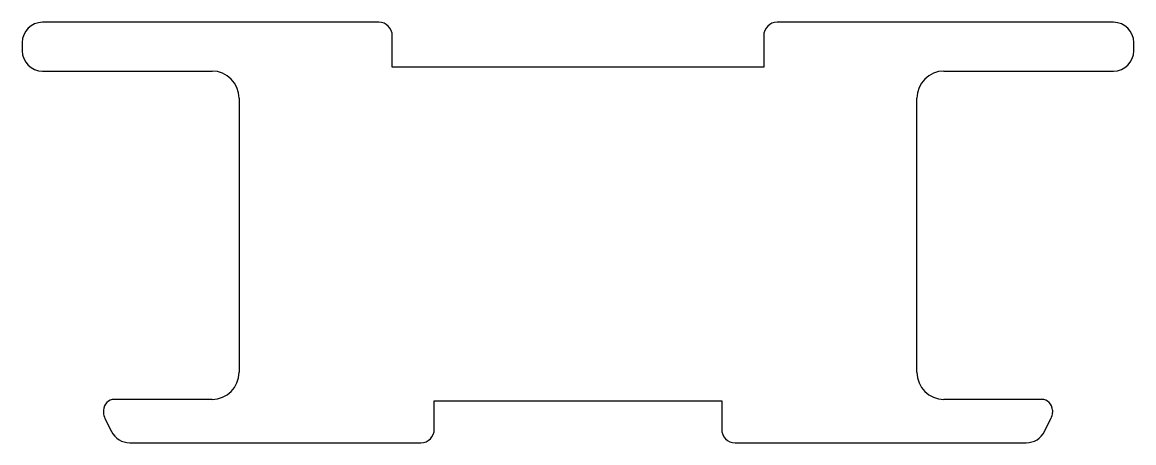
# Model space of a CAD drawing. Extents: x 3278 to 3319, y 1997.9 to 2013.4.
import ezdxf

# ---------------------------------------------------------------- set-up
doc = ezdxf.new("R2010")
doc.units = 0
doc.layers.get('0').update_dxf_attribs({"linetype": 'CONTINUOUS'})

msp = doc.modelspace()

# ---------------------------------------------------------------- linework, layer by layer
for p, q in [((3291.183, 2013.433), (3278.783, 2013.433)), ((3318.283, 2013.433), (3305.883, 2013.433)), ((3291.683, 2011.783), (3291.683, 2012.933)), ((3305.383, 2012.933), (3305.383, 2011.783)), ((3278.033, 2012.683), (3278.033, 2012.383)), ((3319.033, 2012.383), (3319.033, 2012.683)), ((3278.783, 2011.633), (3285.033, 2011.633)), ((3305.383, 2011.783), (3291.683, 2011.783)), ((3312.033, 2011.633), (3318.283, 2011.633)), ((3286.033, 2010.633), (3286.033, 2000.533)), ((3311.033, 2000.533), (3311.033, 2010.633)), ((3285.033, 1999.533), (3281.433, 1999.533)), ((3293.233, 1998.433), (3293.233, 1999.483)), ((3293.233, 1999.483), (3303.833, 1999.483)), ((3303.833, 1999.483), (3303.833, 1998.433)), ((3315.633, 1999.533), (3312.033, 1999.533)), ((3281.033, 1999.133), (3281.033, 1999.051)), ((3281.086, 1998.828), (3281.326, 1998.348)), ((3315.74, 1998.348), (3315.98, 1998.828)), ((3316.033, 1999.133), (3316.033, 1999.051)), ((3281.997, 1997.933), (3292.733, 1997.933)), ((3304.333, 1997.933), (3315.07, 1997.933))]:
    msp.add_line(p, q)
for centre, radius, start, end in [((3278.783, 2012.683), 0.75, 90, 180), ((3291.183, 2012.933), 0.5, 0.0021, 90), ((3305.883, 2012.933), 0.5, 90, 179.9979), ((3318.283, 2012.683), 0.75, 0, 90), ((3278.783, 2012.383), 0.75, 180, 269.9996), ((3318.283, 2012.383), 0.75, 270.0004, 0), ((3285.033, 2010.633), 1, 0, 89.9996), ((3312.033, 2010.633), 1, 90, 180), ((3285.033, 2000.533), 1, 270, 360), ((3312.033, 2000.533), 1, 180, 270), ((3281.433, 1999.133), 0.4, 90.0008, 180), ((3315.633, 1999.133), 0.4, 0, 89.9992), ((3281.533, 1999.051), 0.5, 180, 206.5687), ((3315.533, 1999.051), 0.5, 333.4313, 0), ((3281.997, 1998.683), 0.75, 206.5687, 270), ((3292.733, 1998.433), 0.5, 270, 359.9978), ((3304.333, 1998.433), 0.5, 180.0022, 270), ((3315.07, 1998.683), 0.75, 270, 333.4313)]:
    msp.add_arc(centre, radius, start, end)

doc.saveas('drawing.dxf')
